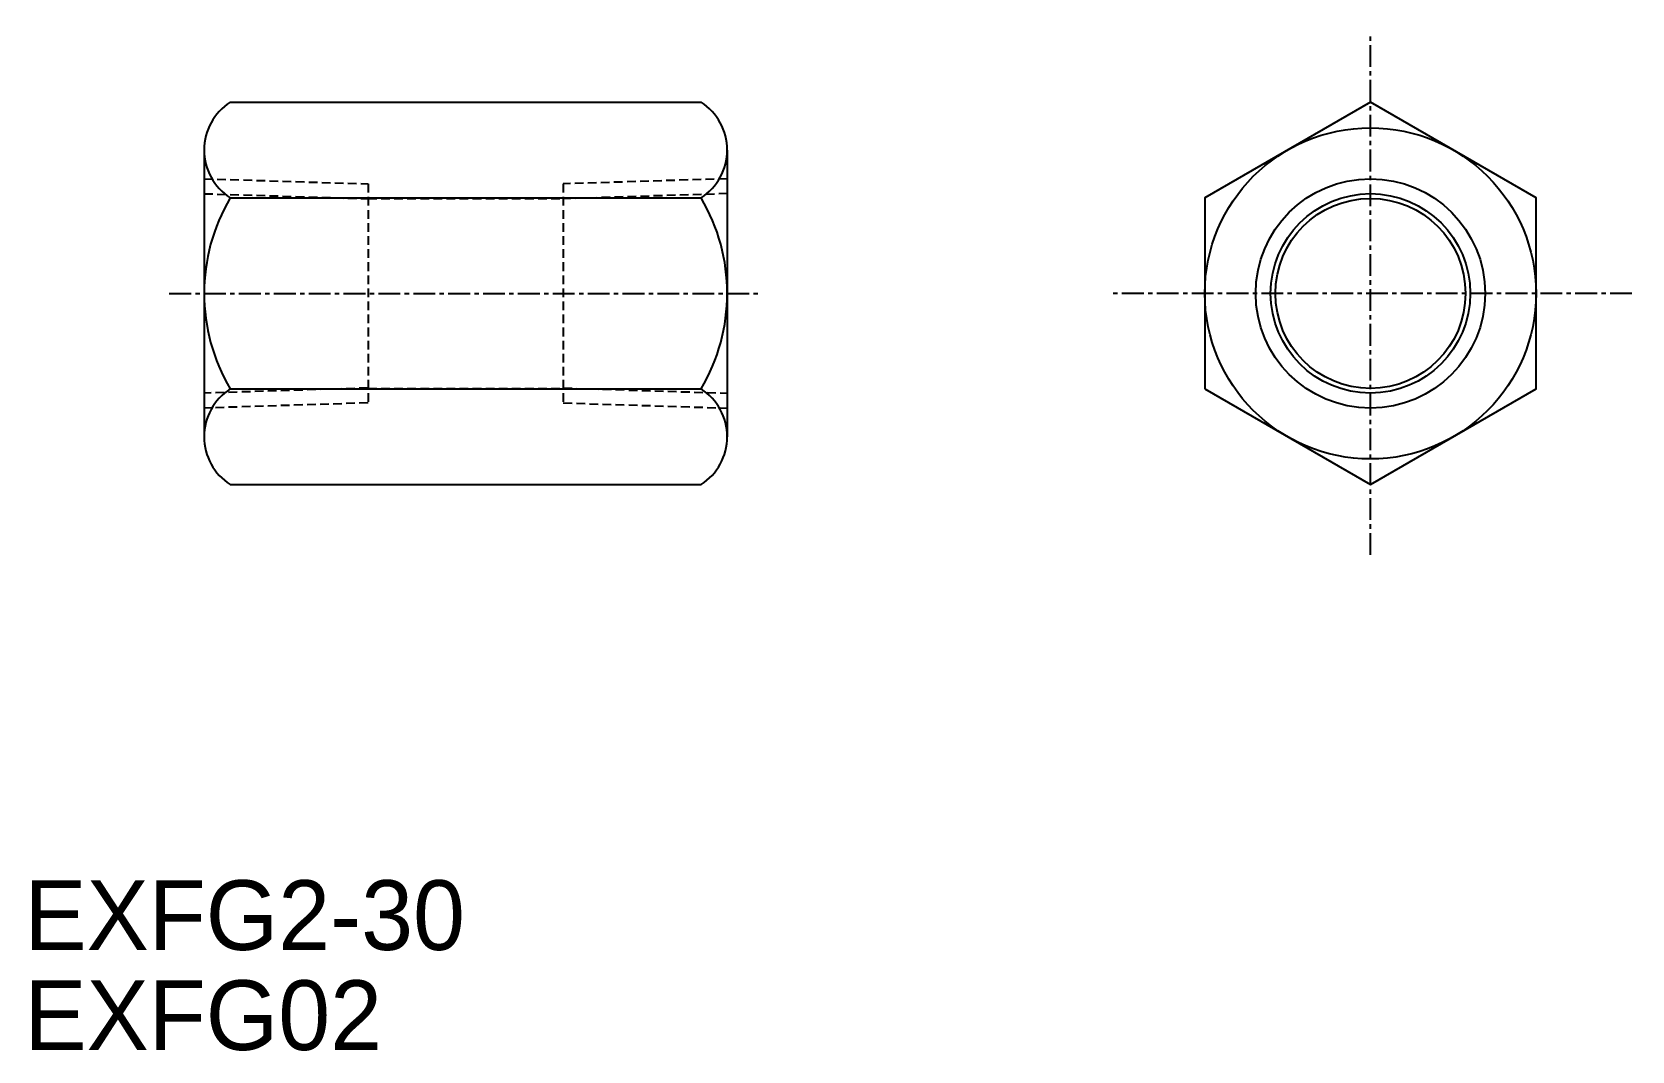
# Model space of a CAD drawing. Extents: x 122.7 to 214.5, y 213.6 to 272.1.
import ezdxf

# ---------------------------------------------------------------- set-up
doc = ezdxf.new("R2010")
doc.units = 0
doc.linetypes.add('CENTER', pattern=[2, 1.25, -0.25, 0.25, -0.25])
doc.linetypes.add('DASHED', pattern=[0.75, 0.5, -0.25])
doc.layers.get('0').update_dxf_attribs({"linetype": 'CONTINUOUS'})
doc.layers.add('CENTER', color=1, linetype='CENTER')

msp = doc.modelspace()

# ---------------------------------------------------------------- linework, layer by layer
at = {"color": 7, "linetype": 'CONTINUOUS'}
for p, q in [((134.061, 268.081), (161.061, 268.081)), ((132.561, 265.339), (132.561, 248.884)), ((162.561, 265.339), (162.561, 248.884)), ((162.561, 264.011), (162.561, 250.211)), ((134.061, 262.596), (161.061, 262.596)), ((134.061, 251.627), (161.061, 251.627)), ((134.061, 246.142), (161.061, 246.142))]:
    msp.add_line(p, q, dxfattribs=at)
at = {"color": 3, "linetype": 'DASHED'}
for p, q in [((132.561, 263.69), (141.961, 263.396)), ((141.961, 263.396), (141.961, 250.827)), ((162.561, 263.69), (153.161, 263.396)), ((153.161, 263.396), (153.161, 250.827)), ((132.561, 262.833), (141.961, 262.54)), ((141.961, 262.561), (153.161, 262.561)), ((162.588, 262.834), (153.161, 262.54)), ((141.961, 251.683), (132.561, 251.389)), ((141.961, 251.661), (153.161, 251.661)), ((153.161, 251.683), (162.588, 251.388)), ((141.961, 250.827), (132.561, 250.533)), ((153.161, 250.827), (162.561, 250.533))]:
    msp.add_line(p, q, dxfattribs=at)
at = {"color": 7, "linetype": 'CONTINUOUS'}
msp.add_lwpolyline([(189.95, 251.627), (199.45, 246.142), (208.95, 251.627), (208.95, 262.596), (199.45, 268.081), (189.95, 262.596)], close=True, dxfattribs=at)
for radius in [9.5, 5.723, 5.45]:
    msp.add_circle((199.45, 257.111), radius, dxfattribs=at)
at = {"color": 3, "linetype": 'CONTINUOUS'}
msp.add_circle((199.45, 257.111), 6.579, dxfattribs=at)
at = {"color": 7, "linetype": 'CONTINUOUS'}
for centre, radius, start, end in [((135.818, 265.339), 3.257, 122.64591, 237.35409), ((159.305, 265.339), 3.257, 302.64591, 57.35409), ((143.339, 257.111), 10.778, 149.40931, 210.59069), ((151.784, 257.111), 10.778, 329.40931, 30.59069), ((135.818, 248.884), 3.257, 122.64591, 237.35409), ((159.305, 248.884), 3.257, 302.64591, 57.35409)]:
    msp.add_arc(centre, radius, start, end, dxfattribs=at)
at = {"layer": 'CENTER', "color": 1, "linetype": 'CENTER'}
for p, q in [((199.45, 242.111), (199.45, 272.111)), ((130.561, 257.111), (164.561, 257.111)), ((214.45, 257.111), (184.45, 257.111))]:
    msp.add_line(p, q, dxfattribs=at)

# ---------------------------------------------------------------- texts
at = {"color": 7, "linetype": 'CONTINUOUS'}
for s, p in [('EXFG2-30', (122.251, 219.437)), ('EXFG02', (122.251, 213.696))]:
    msp.add_text(s, height=4, dxfattribs=at).set_placement(p)

doc.saveas('drawing.dxf')
